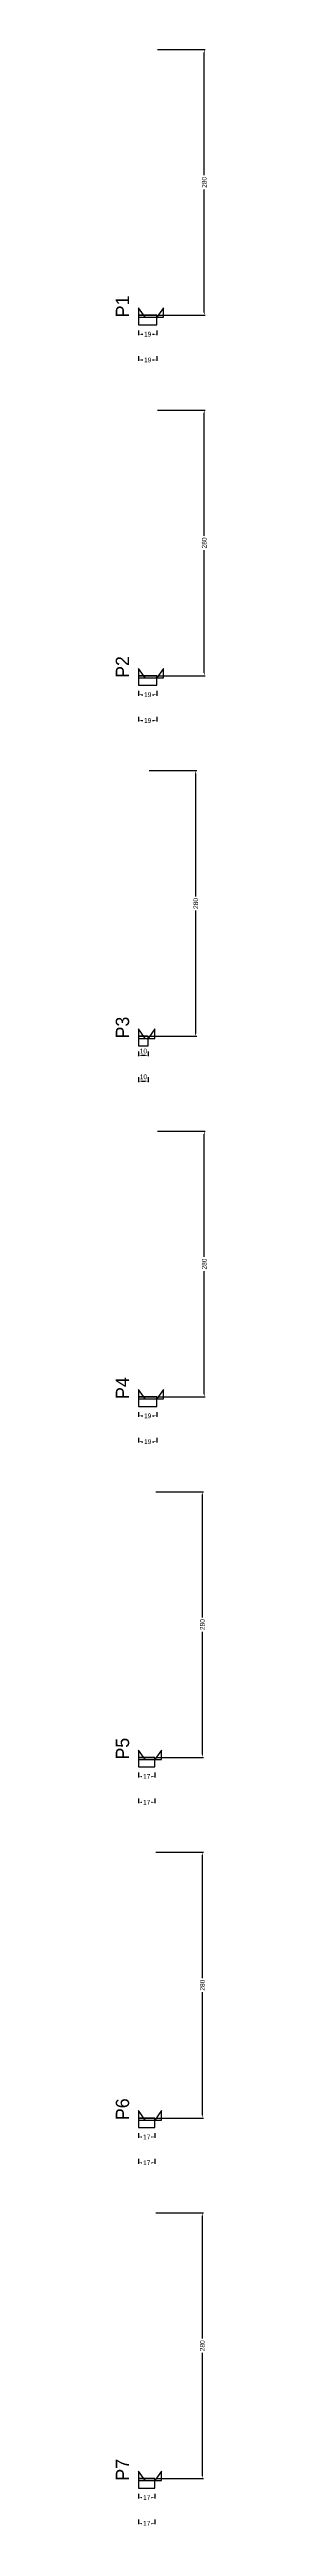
# Model space of a CAD drawing. Header units: centimetres. Extents: x -8500 to 4118, y -39526 to 295.
# Drawn here: x 3976 to 4072, y -2328 to 282 of the extents above; entities that cross this region are included whole.
import ezdxf

# ---------------------------------------------------------------- set-up
doc = ezdxf.new("R2010")
doc.units = ezdxf.units.CM
for name, color, linetype in [('NOMENCLATURA', 7, 'Continuous'), ('SARR_2.2x10', 60, 'Continuous'), ('SARR_2.2x7', 40, 'Continuous')]:
    doc.layers.add(name, color=color, linetype=linetype)
doc.dimstyles.new('PAINEL-NOVA', dxfattribs={"dimtxt": 5, "dimasz": 3, "dimexe": 1, "dimexo": 1, "dimgap": 1, "dimtad": 1, "dimcen": 2.5, "dimazin": 3, "dimtfac": 1, "dimtmove": 0, "dimatfit": 3})

# ---------------------------------------------------------------- blocks, each defined once
blk = doc.blocks.new('_CLOSEDFILLED')
at = {"color": 0, "linetype": 'BYBLOCK'}
blk.add_solid([(-1, 0.16), (0, 0), (-1, -0.16)], dxfattribs=at)
blk = doc.blocks.new('*D21')
for p, q in [((4000, -13.8), (4000, -18.8)), ((4003, -17.8), (4004.5, -17.8)), ((4014.5, -17.8), (4016, -17.8)), ((4019, -13.8), (4019, -18.8))]:
    blk.add_line(p, q)
at = {"layer": 'Defpoints'}
for p in [(4000, -12.8), (4000, -17.8), (4019, -12.8)]:
    blk.add_point(p, dxfattribs=at)
at = {"layer": 'SARR_2.2x10', "xscale": 3, "yscale": 3, "rotation": 180}
blk.add_blockref('_CLOSEDFILLED', (4000, -17.8), dxfattribs=at)
at = {"layer": 'SARR_2.2x10', "xscale": 3, "yscale": 3}
blk.add_blockref('_CLOSEDFILLED', (4019, -17.8), dxfattribs=at)
at = {"layer": 'SARR_2.2x10', "insert": (4009.5, -17.8), "char_height": 5, "attachment_point": 5}
blk.add_mtext('19', dxfattribs=at)
blk = doc.blocks.new('*D22')
for p, q in [((4020, 282.2), (4070, 282.2)), ((4069, 149.7), (4069, 279.2)), ((4069, 5.2), (4069, 134.7)), ((4020, 2.2), (4070, 2.2))]:
    blk.add_line(p, q)
at = {"layer": 'Defpoints'}
for p in [(4019, 282.2), (4019, 2.2), (4069, 2.2)]:
    blk.add_point(p, dxfattribs=at)
at = {"layer": 'SARR_2.2x10', "xscale": 3, "yscale": 3}
for p, rotation in [((4069, 282.2), 90), ((4069, 2.2), 270)]:
    blk.add_blockref('_CLOSEDFILLED', p, dxfattribs=dict(at, rotation=rotation))
at = {"layer": 'SARR_2.2x10', "insert": (4069, 142.2), "char_height": 5, "attachment_point": 5, "rotation": 90}
blk.add_mtext('280', dxfattribs=at)
blk = doc.blocks.new('*D23')
for p, q in [((4020, 282.2), (4070, 282.2)), ((4069, 149.7), (4069, 279.2)), ((4069, 5.2), (4069, 134.7)), ((4020, 2.2), (4070, 2.2))]:
    blk.add_line(p, q)
at = {"layer": 'Defpoints'}
for p in [(4019, 282.2), (4019, 2.2), (4069, 2.2)]:
    blk.add_point(p, dxfattribs=at)
at = {"layer": 'SARR_2.2x10', "xscale": 3, "yscale": 3}
for p, rotation in [((4069, 282.2), 90), ((4069, 2.2), 270)]:
    blk.add_blockref('_CLOSEDFILLED', p, dxfattribs=dict(at, rotation=rotation))
at = {"layer": 'SARR_2.2x10', "insert": (4069, 142.2), "char_height": 5, "attachment_point": 5, "rotation": 90}
blk.add_mtext('280', dxfattribs=at)
blk = doc.blocks.new('*D24')
for p, q in [((4020, 282.2), (4070, 282.2)), ((4069, 149.7), (4069, 279.2)), ((4069, 5.2), (4069, 134.7)), ((4020, 2.2), (4070, 2.2))]:
    blk.add_line(p, q)
at = {"layer": 'Defpoints'}
for p in [(4019, 282.2), (4019, 2.2), (4069, 2.2)]:
    blk.add_point(p, dxfattribs=at)
at = {"layer": 'SARR_2.2x10', "xscale": 3, "yscale": 3}
for p, rotation in [((4069, 282.2), 90), ((4069, 2.2), 270)]:
    blk.add_blockref('_CLOSEDFILLED', p, dxfattribs=dict(at, rotation=rotation))
at = {"layer": 'SARR_2.2x10', "insert": (4069, 142.2), "char_height": 5, "attachment_point": 5, "rotation": 90}
blk.add_mtext('280', dxfattribs=at)
blk = doc.blocks.new('*D25')
for p, q in [((4020, 282.2), (4070, 282.2)), ((4069, 149.7), (4069, 279.2)), ((4069, 5.2), (4069, 134.7)), ((4020, 2.2), (4070, 2.2))]:
    blk.add_line(p, q)
at = {"layer": 'Defpoints'}
for p in [(4019, 282.2), (4019, 2.2), (4069, 2.2)]:
    blk.add_point(p, dxfattribs=at)
at = {"layer": 'SARR_2.2x10', "xscale": 3, "yscale": 3}
for p, rotation in [((4069, 282.2), 90), ((4069, 2.2), 270)]:
    blk.add_blockref('_CLOSEDFILLED', p, dxfattribs=dict(at, rotation=rotation))
at = {"layer": 'SARR_2.2x10', "insert": (4069, 142.2), "char_height": 5, "attachment_point": 5, "rotation": 90}
blk.add_mtext('280', dxfattribs=at)
blk = doc.blocks.new('*D26')
for p, q in [((4000, -41), (4000, -46)), ((4003, -45), (4004.5, -45)), ((4014.5, -45), (4016, -45)), ((4019, -41), (4019, -46))]:
    blk.add_line(p, q)
at = {"layer": 'Defpoints'}
for p in [(4000, -40), (4000, -45), (4019, -40)]:
    blk.add_point(p, dxfattribs=at)
at = {"layer": 'SARR_2.2x10', "xscale": 3, "yscale": 3, "rotation": 180}
blk.add_blockref('_CLOSEDFILLED', (4000, -45), dxfattribs=at)
at = {"layer": 'SARR_2.2x10', "xscale": 3, "yscale": 3}
blk.add_blockref('_CLOSEDFILLED', (4019, -45), dxfattribs=at)
at = {"layer": 'SARR_2.2x10', "insert": (4009.5, -45), "char_height": 5, "attachment_point": 5}
blk.add_mtext('19', dxfattribs=at)
blk = doc.blocks.new('GRA-E')
at = {"layer": 'SARR_2.2x7'}
blk.add_lwpolyline([(0, 0), (7, 0), (0, 10)], close=True, dxfattribs=at)
blk = doc.blocks.new('GRA-D')
at = {"layer": 'SARR_2.2x7'}
blk.add_lwpolyline([(0, 0), (7, 0), (7, 10)], close=True, dxfattribs=at)
blk = doc.blocks.new('*D47')
for p, q in [((4000, -393.8), (4000, -398.8)), ((4003, -397.8), (4004.5, -397.8)), ((4014.5, -397.8), (4016, -397.8)), ((4019, -393.8), (4019, -398.8))]:
    blk.add_line(p, q)
at = {"layer": 'Defpoints'}
for p in [(4000, -392.8), (4000, -397.8), (4019, -392.8)]:
    blk.add_point(p, dxfattribs=at)
at = {"layer": 'SARR_2.2x10', "xscale": 3, "yscale": 3, "rotation": 180}
blk.add_blockref('_CLOSEDFILLED', (4000, -397.8), dxfattribs=at)
at = {"layer": 'SARR_2.2x10', "xscale": 3, "yscale": 3}
blk.add_blockref('_CLOSEDFILLED', (4019, -397.8), dxfattribs=at)
at = {"layer": 'SARR_2.2x10', "insert": (4009.5, -397.8), "char_height": 5, "attachment_point": 5}
blk.add_mtext('19', dxfattribs=at)
blk = doc.blocks.new('*D48')
for p, q in [((4020, -97.8), (4070, -97.8)), ((4069, -230.3), (4069, -100.8)), ((4069, -374.8), (4069, -245.3)), ((4020, -377.8), (4070, -377.8))]:
    blk.add_line(p, q)
at = {"layer": 'Defpoints'}
for p in [(4019, -97.8), (4019, -377.8), (4069, -377.8)]:
    blk.add_point(p, dxfattribs=at)
at = {"layer": 'SARR_2.2x10', "xscale": 3, "yscale": 3}
for p, rotation in [((4069, -97.8), 90), ((4069, -377.8), 270)]:
    blk.add_blockref('_CLOSEDFILLED', p, dxfattribs=dict(at, rotation=rotation))
at = {"layer": 'SARR_2.2x10', "insert": (4069, -237.8), "char_height": 5, "attachment_point": 5, "rotation": 90}
blk.add_mtext('280', dxfattribs=at)
blk = doc.blocks.new('*D49')
for p, q in [((4020, -97.8), (4070, -97.8)), ((4069, -230.3), (4069, -100.8)), ((4069, -374.8), (4069, -245.3)), ((4020, -377.8), (4070, -377.8))]:
    blk.add_line(p, q)
at = {"layer": 'Defpoints'}
for p in [(4019, -97.8), (4019, -377.8), (4069, -377.8)]:
    blk.add_point(p, dxfattribs=at)
at = {"layer": 'SARR_2.2x10', "xscale": 3, "yscale": 3}
for p, rotation in [((4069, -97.8), 90), ((4069, -377.8), 270)]:
    blk.add_blockref('_CLOSEDFILLED', p, dxfattribs=dict(at, rotation=rotation))
at = {"layer": 'SARR_2.2x10', "insert": (4069, -237.8), "char_height": 5, "attachment_point": 5, "rotation": 90}
blk.add_mtext('280', dxfattribs=at)
blk = doc.blocks.new('*D50')
for p, q in [((4020, -97.8), (4070, -97.8)), ((4069, -230.3), (4069, -100.8)), ((4069, -374.8), (4069, -245.3)), ((4020, -377.8), (4070, -377.8))]:
    blk.add_line(p, q)
at = {"layer": 'Defpoints'}
for p in [(4019, -97.8), (4019, -377.8), (4069, -377.8)]:
    blk.add_point(p, dxfattribs=at)
at = {"layer": 'SARR_2.2x10', "xscale": 3, "yscale": 3}
for p, rotation in [((4069, -97.8), 90), ((4069, -377.8), 270)]:
    blk.add_blockref('_CLOSEDFILLED', p, dxfattribs=dict(at, rotation=rotation))
at = {"layer": 'SARR_2.2x10', "insert": (4069, -237.8), "char_height": 5, "attachment_point": 5, "rotation": 90}
blk.add_mtext('280', dxfattribs=at)
blk = doc.blocks.new('*D51')
for p, q in [((4020, -97.8), (4070, -97.8)), ((4069, -230.3), (4069, -100.8)), ((4069, -374.8), (4069, -245.3)), ((4020, -377.8), (4070, -377.8))]:
    blk.add_line(p, q)
at = {"layer": 'Defpoints'}
for p in [(4019, -97.8), (4019, -377.8), (4069, -377.8)]:
    blk.add_point(p, dxfattribs=at)
at = {"layer": 'SARR_2.2x10', "xscale": 3, "yscale": 3}
for p, rotation in [((4069, -97.8), 90), ((4069, -377.8), 270)]:
    blk.add_blockref('_CLOSEDFILLED', p, dxfattribs=dict(at, rotation=rotation))
at = {"layer": 'SARR_2.2x10', "insert": (4069, -237.8), "char_height": 5, "attachment_point": 5, "rotation": 90}
blk.add_mtext('280', dxfattribs=at)
blk = doc.blocks.new('*D52')
for p, q in [((4000, -421), (4000, -426)), ((4003, -425), (4004.5, -425)), ((4014.5, -425), (4016, -425)), ((4019, -421), (4019, -426))]:
    blk.add_line(p, q)
at = {"layer": 'Defpoints'}
for p in [(4000, -420), (4000, -425), (4019, -420)]:
    blk.add_point(p, dxfattribs=at)
at = {"layer": 'SARR_2.2x10', "xscale": 3, "yscale": 3, "rotation": 180}
blk.add_blockref('_CLOSEDFILLED', (4000, -425), dxfattribs=at)
at = {"layer": 'SARR_2.2x10', "xscale": 3, "yscale": 3}
blk.add_blockref('_CLOSEDFILLED', (4019, -425), dxfattribs=at)
at = {"layer": 'SARR_2.2x10', "insert": (4009.5, -425), "char_height": 5, "attachment_point": 5}
blk.add_mtext('19', dxfattribs=at)
blk = doc.blocks.new('*D73')
for p, q in [((4000, -773.8), (4000, -778.8)), ((4003, -777.8), (4007, -777.8)), ((4010, -773.8), (4010, -778.8))]:
    blk.add_line(p, q)
at = {"layer": 'Defpoints'}
for p in [(4000, -772.8), (4000, -777.8), (4010, -772.8)]:
    blk.add_point(p, dxfattribs=at)
at = {"layer": 'SARR_2.2x10', "xscale": 3, "yscale": 3, "rotation": 180}
blk.add_blockref('_CLOSEDFILLED', (4000, -777.8), dxfattribs=at)
at = {"layer": 'SARR_2.2x10', "xscale": 3, "yscale": 3}
blk.add_blockref('_CLOSEDFILLED', (4010, -777.8), dxfattribs=at)
at = {"layer": 'SARR_2.2x10', "insert": (4005, -773.3), "char_height": 5, "attachment_point": 5}
blk.add_mtext('10', dxfattribs=at)
blk = doc.blocks.new('*D74')
for p, q in [((4011, -477.8), (4061, -477.8)), ((4060, -610.3), (4060, -480.8)), ((4060, -754.8), (4060, -625.3)), ((4011, -757.8), (4061, -757.8))]:
    blk.add_line(p, q)
at = {"layer": 'Defpoints'}
for p in [(4010, -477.8), (4010, -757.8), (4060, -757.8)]:
    blk.add_point(p, dxfattribs=at)
at = {"layer": 'SARR_2.2x10', "xscale": 3, "yscale": 3}
for p, rotation in [((4060, -477.8), 90), ((4060, -757.8), 270)]:
    blk.add_blockref('_CLOSEDFILLED', p, dxfattribs=dict(at, rotation=rotation))
at = {"layer": 'SARR_2.2x10', "insert": (4060, -617.8), "char_height": 5, "attachment_point": 5, "rotation": 90}
blk.add_mtext('280', dxfattribs=at)
blk = doc.blocks.new('*D75')
for p, q in [((4011, -477.8), (4061, -477.8)), ((4060, -610.3), (4060, -480.8)), ((4060, -754.8), (4060, -625.3)), ((4011, -757.8), (4061, -757.8))]:
    blk.add_line(p, q)
at = {"layer": 'Defpoints'}
for p in [(4010, -477.8), (4010, -757.8), (4060, -757.8)]:
    blk.add_point(p, dxfattribs=at)
at = {"layer": 'SARR_2.2x10', "xscale": 3, "yscale": 3}
for p, rotation in [((4060, -477.8), 90), ((4060, -757.8), 270)]:
    blk.add_blockref('_CLOSEDFILLED', p, dxfattribs=dict(at, rotation=rotation))
at = {"layer": 'SARR_2.2x10', "insert": (4060, -617.8), "char_height": 5, "attachment_point": 5, "rotation": 90}
blk.add_mtext('280', dxfattribs=at)
blk = doc.blocks.new('*D76')
for p, q in [((4011, -477.8), (4061, -477.8)), ((4060, -610.3), (4060, -480.8)), ((4060, -754.8), (4060, -625.3)), ((4011, -757.8), (4061, -757.8))]:
    blk.add_line(p, q)
at = {"layer": 'Defpoints'}
for p in [(4010, -477.8), (4010, -757.8), (4060, -757.8)]:
    blk.add_point(p, dxfattribs=at)
at = {"layer": 'SARR_2.2x10', "xscale": 3, "yscale": 3}
for p, rotation in [((4060, -477.8), 90), ((4060, -757.8), 270)]:
    blk.add_blockref('_CLOSEDFILLED', p, dxfattribs=dict(at, rotation=rotation))
at = {"layer": 'SARR_2.2x10', "insert": (4060, -617.8), "char_height": 5, "attachment_point": 5, "rotation": 90}
blk.add_mtext('280', dxfattribs=at)
blk = doc.blocks.new('*D77')
for p, q in [((4011, -477.8), (4061, -477.8)), ((4060, -610.3), (4060, -480.8)), ((4060, -754.8), (4060, -625.3)), ((4011, -757.8), (4061, -757.8))]:
    blk.add_line(p, q)
at = {"layer": 'Defpoints'}
for p in [(4010, -477.8), (4010, -757.8), (4060, -757.8)]:
    blk.add_point(p, dxfattribs=at)
at = {"layer": 'SARR_2.2x10', "xscale": 3, "yscale": 3}
for p, rotation in [((4060, -477.8), 90), ((4060, -757.8), 270)]:
    blk.add_blockref('_CLOSEDFILLED', p, dxfattribs=dict(at, rotation=rotation))
at = {"layer": 'SARR_2.2x10', "insert": (4060, -617.8), "char_height": 5, "attachment_point": 5, "rotation": 90}
blk.add_mtext('280', dxfattribs=at)
blk = doc.blocks.new('*D78')
for p, q in [((4000, -801), (4000, -806)), ((4003, -805), (4007, -805)), ((4010, -801), (4010, -806))]:
    blk.add_line(p, q)
at = {"layer": 'Defpoints'}
for p in [(4000, -800), (4000, -805), (4010, -800)]:
    blk.add_point(p, dxfattribs=at)
at = {"layer": 'SARR_2.2x10', "xscale": 3, "yscale": 3, "rotation": 180}
blk.add_blockref('_CLOSEDFILLED', (4000, -805), dxfattribs=at)
at = {"layer": 'SARR_2.2x10', "xscale": 3, "yscale": 3}
blk.add_blockref('_CLOSEDFILLED', (4010, -805), dxfattribs=at)
at = {"layer": 'SARR_2.2x10', "insert": (4005, -800.5), "char_height": 5, "attachment_point": 5}
blk.add_mtext('10', dxfattribs=at)
blk = doc.blocks.new('*D99')
for p, q in [((4000, -1153.8), (4000, -1158.8)), ((4003, -1157.8), (4004.5, -1157.8)), ((4014.5, -1157.8), (4016, -1157.8)), ((4019, -1153.8), (4019, -1158.8))]:
    blk.add_line(p, q)
at = {"layer": 'Defpoints'}
for p in [(4000, -1152.8), (4000, -1157.8), (4019, -1152.8)]:
    blk.add_point(p, dxfattribs=at)
at = {"layer": 'SARR_2.2x10', "xscale": 3, "yscale": 3, "rotation": 180}
blk.add_blockref('_CLOSEDFILLED', (4000, -1157.8), dxfattribs=at)
at = {"layer": 'SARR_2.2x10', "xscale": 3, "yscale": 3}
blk.add_blockref('_CLOSEDFILLED', (4019, -1157.8), dxfattribs=at)
at = {"layer": 'SARR_2.2x10', "insert": (4009.5, -1157.8), "char_height": 5, "attachment_point": 5}
blk.add_mtext('19', dxfattribs=at)
blk = doc.blocks.new('*D100')
for p, q in [((4020, -857.8), (4070, -857.8)), ((4069, -990.3), (4069, -860.8)), ((4069, -1134.8), (4069, -1005.3)), ((4020, -1137.8), (4070, -1137.8))]:
    blk.add_line(p, q)
at = {"layer": 'Defpoints'}
for p in [(4019, -857.8), (4019, -1137.8), (4069, -1137.8)]:
    blk.add_point(p, dxfattribs=at)
at = {"layer": 'SARR_2.2x10', "xscale": 3, "yscale": 3}
for p, rotation in [((4069, -857.8), 90), ((4069, -1137.8), 270)]:
    blk.add_blockref('_CLOSEDFILLED', p, dxfattribs=dict(at, rotation=rotation))
at = {"layer": 'SARR_2.2x10', "insert": (4069, -997.8), "char_height": 5, "attachment_point": 5, "rotation": 90}
blk.add_mtext('280', dxfattribs=at)
blk = doc.blocks.new('*D101')
for p, q in [((4020, -857.8), (4070, -857.8)), ((4069, -990.3), (4069, -860.8)), ((4069, -1134.8), (4069, -1005.3)), ((4020, -1137.8), (4070, -1137.8))]:
    blk.add_line(p, q)
at = {"layer": 'Defpoints'}
for p in [(4019, -857.8), (4019, -1137.8), (4069, -1137.8)]:
    blk.add_point(p, dxfattribs=at)
at = {"layer": 'SARR_2.2x10', "xscale": 3, "yscale": 3}
for p, rotation in [((4069, -857.8), 90), ((4069, -1137.8), 270)]:
    blk.add_blockref('_CLOSEDFILLED', p, dxfattribs=dict(at, rotation=rotation))
at = {"layer": 'SARR_2.2x10', "insert": (4069, -997.8), "char_height": 5, "attachment_point": 5, "rotation": 90}
blk.add_mtext('280', dxfattribs=at)
blk = doc.blocks.new('*D102')
for p, q in [((4020, -857.8), (4070, -857.8)), ((4069, -990.3), (4069, -860.8)), ((4069, -1134.8), (4069, -1005.3)), ((4020, -1137.8), (4070, -1137.8))]:
    blk.add_line(p, q)
at = {"layer": 'Defpoints'}
for p in [(4019, -857.8), (4019, -1137.8), (4069, -1137.8)]:
    blk.add_point(p, dxfattribs=at)
at = {"layer": 'SARR_2.2x10', "xscale": 3, "yscale": 3}
for p, rotation in [((4069, -857.8), 90), ((4069, -1137.8), 270)]:
    blk.add_blockref('_CLOSEDFILLED', p, dxfattribs=dict(at, rotation=rotation))
at = {"layer": 'SARR_2.2x10', "insert": (4069, -997.8), "char_height": 5, "attachment_point": 5, "rotation": 90}
blk.add_mtext('280', dxfattribs=at)
blk = doc.blocks.new('*D103')
for p, q in [((4020, -857.8), (4070, -857.8)), ((4069, -990.3), (4069, -860.8)), ((4069, -1134.8), (4069, -1005.3)), ((4020, -1137.8), (4070, -1137.8))]:
    blk.add_line(p, q)
at = {"layer": 'Defpoints'}
for p in [(4019, -857.8), (4019, -1137.8), (4069, -1137.8)]:
    blk.add_point(p, dxfattribs=at)
at = {"layer": 'SARR_2.2x10', "xscale": 3, "yscale": 3}
for p, rotation in [((4069, -857.8), 90), ((4069, -1137.8), 270)]:
    blk.add_blockref('_CLOSEDFILLED', p, dxfattribs=dict(at, rotation=rotation))
at = {"layer": 'SARR_2.2x10', "insert": (4069, -997.8), "char_height": 5, "attachment_point": 5, "rotation": 90}
blk.add_mtext('280', dxfattribs=at)
blk = doc.blocks.new('*D104')
for p, q in [((4000, -1181), (4000, -1186)), ((4003, -1185), (4004.5, -1185)), ((4014.5, -1185), (4016, -1185)), ((4019, -1181), (4019, -1186))]:
    blk.add_line(p, q)
at = {"layer": 'Defpoints'}
for p in [(4000, -1180), (4000, -1185), (4019, -1180)]:
    blk.add_point(p, dxfattribs=at)
at = {"layer": 'SARR_2.2x10', "xscale": 3, "yscale": 3, "rotation": 180}
blk.add_blockref('_CLOSEDFILLED', (4000, -1185), dxfattribs=at)
at = {"layer": 'SARR_2.2x10', "xscale": 3, "yscale": 3}
blk.add_blockref('_CLOSEDFILLED', (4019, -1185), dxfattribs=at)
at = {"layer": 'SARR_2.2x10', "insert": (4009.5, -1185), "char_height": 5, "attachment_point": 5}
blk.add_mtext('19', dxfattribs=at)
blk = doc.blocks.new('*D125')
for p, q in [((4000, -1533.8), (4000, -1538.8)), ((4003, -1537.8), (4003.5, -1537.8)), ((4013.5, -1537.8), (4014, -1537.8)), ((4017, -1533.8), (4017, -1538.8))]:
    blk.add_line(p, q)
at = {"layer": 'Defpoints'}
for p in [(4000, -1532.8), (4000, -1537.8), (4017, -1532.8)]:
    blk.add_point(p, dxfattribs=at)
at = {"layer": 'SARR_2.2x10', "xscale": 3, "yscale": 3, "rotation": 180}
blk.add_blockref('_CLOSEDFILLED', (4000, -1537.8), dxfattribs=at)
at = {"layer": 'SARR_2.2x10', "xscale": 3, "yscale": 3}
blk.add_blockref('_CLOSEDFILLED', (4017, -1537.8), dxfattribs=at)
at = {"layer": 'SARR_2.2x10', "insert": (4008.5, -1537.8), "char_height": 5, "attachment_point": 5}
blk.add_mtext('17', dxfattribs=at)
blk = doc.blocks.new('*D126')
for p, q in [((4018, -1237.8), (4068, -1237.8)), ((4067, -1370.3), (4067, -1240.8)), ((4067, -1514.8), (4067, -1385.3)), ((4018, -1517.8), (4068, -1517.8))]:
    blk.add_line(p, q)
at = {"layer": 'Defpoints'}
for p in [(4017, -1237.8), (4017, -1517.8), (4067, -1517.8)]:
    blk.add_point(p, dxfattribs=at)
at = {"layer": 'SARR_2.2x10', "xscale": 3, "yscale": 3}
for p, rotation in [((4067, -1237.8), 90), ((4067, -1517.8), 270)]:
    blk.add_blockref('_CLOSEDFILLED', p, dxfattribs=dict(at, rotation=rotation))
at = {"layer": 'SARR_2.2x10', "insert": (4067, -1377.8), "char_height": 5, "attachment_point": 5, "rotation": 90}
blk.add_mtext('280', dxfattribs=at)
blk = doc.blocks.new('*D127')
for p, q in [((4018, -1237.8), (4068, -1237.8)), ((4067, -1370.3), (4067, -1240.8)), ((4067, -1514.8), (4067, -1385.3)), ((4018, -1517.8), (4068, -1517.8))]:
    blk.add_line(p, q)
at = {"layer": 'Defpoints'}
for p in [(4017, -1237.8), (4017, -1517.8), (4067, -1517.8)]:
    blk.add_point(p, dxfattribs=at)
at = {"layer": 'SARR_2.2x10', "xscale": 3, "yscale": 3}
for p, rotation in [((4067, -1237.8), 90), ((4067, -1517.8), 270)]:
    blk.add_blockref('_CLOSEDFILLED', p, dxfattribs=dict(at, rotation=rotation))
at = {"layer": 'SARR_2.2x10', "insert": (4067, -1377.8), "char_height": 5, "attachment_point": 5, "rotation": 90}
blk.add_mtext('280', dxfattribs=at)
blk = doc.blocks.new('*D128')
for p, q in [((4018, -1237.8), (4068, -1237.8)), ((4067, -1370.3), (4067, -1240.8)), ((4067, -1514.8), (4067, -1385.3)), ((4018, -1517.8), (4068, -1517.8))]:
    blk.add_line(p, q)
at = {"layer": 'Defpoints'}
for p in [(4017, -1237.8), (4017, -1517.8), (4067, -1517.8)]:
    blk.add_point(p, dxfattribs=at)
at = {"layer": 'SARR_2.2x10', "xscale": 3, "yscale": 3}
for p, rotation in [((4067, -1237.8), 90), ((4067, -1517.8), 270)]:
    blk.add_blockref('_CLOSEDFILLED', p, dxfattribs=dict(at, rotation=rotation))
at = {"layer": 'SARR_2.2x10', "insert": (4067, -1377.8), "char_height": 5, "attachment_point": 5, "rotation": 90}
blk.add_mtext('280', dxfattribs=at)
blk = doc.blocks.new('*D129')
for p, q in [((4018, -1237.8), (4068, -1237.8)), ((4067, -1370.3), (4067, -1240.8)), ((4067, -1514.8), (4067, -1385.3)), ((4018, -1517.8), (4068, -1517.8))]:
    blk.add_line(p, q)
at = {"layer": 'Defpoints'}
for p in [(4017, -1237.8), (4017, -1517.8), (4067, -1517.8)]:
    blk.add_point(p, dxfattribs=at)
at = {"layer": 'SARR_2.2x10', "xscale": 3, "yscale": 3}
for p, rotation in [((4067, -1237.8), 90), ((4067, -1517.8), 270)]:
    blk.add_blockref('_CLOSEDFILLED', p, dxfattribs=dict(at, rotation=rotation))
at = {"layer": 'SARR_2.2x10', "insert": (4067, -1377.8), "char_height": 5, "attachment_point": 5, "rotation": 90}
blk.add_mtext('280', dxfattribs=at)
blk = doc.blocks.new('*D130')
for p, q in [((4000, -1561), (4000, -1566)), ((4003, -1565), (4003.5, -1565)), ((4013.5, -1565), (4014, -1565)), ((4017, -1561), (4017, -1566))]:
    blk.add_line(p, q)
at = {"layer": 'Defpoints'}
for p in [(4000, -1560), (4000, -1565), (4017, -1560)]:
    blk.add_point(p, dxfattribs=at)
at = {"layer": 'SARR_2.2x10', "xscale": 3, "yscale": 3, "rotation": 180}
blk.add_blockref('_CLOSEDFILLED', (4000, -1565), dxfattribs=at)
at = {"layer": 'SARR_2.2x10', "xscale": 3, "yscale": 3}
blk.add_blockref('_CLOSEDFILLED', (4017, -1565), dxfattribs=at)
at = {"layer": 'SARR_2.2x10', "insert": (4008.5, -1565), "char_height": 5, "attachment_point": 5}
blk.add_mtext('17', dxfattribs=at)
blk = doc.blocks.new('*D151')
for p, q in [((4000, -1913.8), (4000, -1918.8)), ((4003, -1917.8), (4003.5, -1917.8)), ((4013.5, -1917.8), (4014, -1917.8)), ((4017, -1913.8), (4017, -1918.8))]:
    blk.add_line(p, q)
at = {"layer": 'Defpoints'}
for p in [(4000, -1912.8), (4000, -1917.8), (4017, -1912.8)]:
    blk.add_point(p, dxfattribs=at)
at = {"layer": 'SARR_2.2x10', "xscale": 3, "yscale": 3, "rotation": 180}
blk.add_blockref('_CLOSEDFILLED', (4000, -1917.8), dxfattribs=at)
at = {"layer": 'SARR_2.2x10', "xscale": 3, "yscale": 3}
blk.add_blockref('_CLOSEDFILLED', (4017, -1917.8), dxfattribs=at)
at = {"layer": 'SARR_2.2x10', "insert": (4008.5, -1917.8), "char_height": 5, "attachment_point": 5}
blk.add_mtext('17', dxfattribs=at)
blk = doc.blocks.new('*D152')
for p, q in [((4018, -1617.8), (4068, -1617.8)), ((4067, -1750.3), (4067, -1620.8)), ((4067, -1894.8), (4067, -1765.3)), ((4018, -1897.8), (4068, -1897.8))]:
    blk.add_line(p, q)
at = {"layer": 'Defpoints'}
for p in [(4017, -1617.8), (4017, -1897.8), (4067, -1897.8)]:
    blk.add_point(p, dxfattribs=at)
at = {"layer": 'SARR_2.2x10', "xscale": 3, "yscale": 3}
for p, rotation in [((4067, -1617.8), 90), ((4067, -1897.8), 270)]:
    blk.add_blockref('_CLOSEDFILLED', p, dxfattribs=dict(at, rotation=rotation))
at = {"layer": 'SARR_2.2x10', "insert": (4067, -1757.8), "char_height": 5, "attachment_point": 5, "rotation": 90}
blk.add_mtext('280', dxfattribs=at)
blk = doc.blocks.new('*D153')
for p, q in [((4018, -1617.8), (4068, -1617.8)), ((4067, -1750.3), (4067, -1620.8)), ((4067, -1894.8), (4067, -1765.3)), ((4018, -1897.8), (4068, -1897.8))]:
    blk.add_line(p, q)
at = {"layer": 'Defpoints'}
for p in [(4017, -1617.8), (4017, -1897.8), (4067, -1897.8)]:
    blk.add_point(p, dxfattribs=at)
at = {"layer": 'SARR_2.2x10', "xscale": 3, "yscale": 3}
for p, rotation in [((4067, -1617.8), 90), ((4067, -1897.8), 270)]:
    blk.add_blockref('_CLOSEDFILLED', p, dxfattribs=dict(at, rotation=rotation))
at = {"layer": 'SARR_2.2x10', "insert": (4067, -1757.8), "char_height": 5, "attachment_point": 5, "rotation": 90}
blk.add_mtext('280', dxfattribs=at)
blk = doc.blocks.new('*D154')
for p, q in [((4018, -1617.8), (4068, -1617.8)), ((4067, -1750.3), (4067, -1620.8)), ((4067, -1894.8), (4067, -1765.3)), ((4018, -1897.8), (4068, -1897.8))]:
    blk.add_line(p, q)
at = {"layer": 'Defpoints'}
for p in [(4017, -1617.8), (4017, -1897.8), (4067, -1897.8)]:
    blk.add_point(p, dxfattribs=at)
at = {"layer": 'SARR_2.2x10', "xscale": 3, "yscale": 3}
for p, rotation in [((4067, -1617.8), 90), ((4067, -1897.8), 270)]:
    blk.add_blockref('_CLOSEDFILLED', p, dxfattribs=dict(at, rotation=rotation))
at = {"layer": 'SARR_2.2x10', "insert": (4067, -1757.8), "char_height": 5, "attachment_point": 5, "rotation": 90}
blk.add_mtext('280', dxfattribs=at)
blk = doc.blocks.new('*D155')
for p, q in [((4018, -1617.8), (4068, -1617.8)), ((4067, -1750.3), (4067, -1620.8)), ((4067, -1894.8), (4067, -1765.3)), ((4018, -1897.8), (4068, -1897.8))]:
    blk.add_line(p, q)
at = {"layer": 'Defpoints'}
for p in [(4017, -1617.8), (4017, -1897.8), (4067, -1897.8)]:
    blk.add_point(p, dxfattribs=at)
at = {"layer": 'SARR_2.2x10', "xscale": 3, "yscale": 3}
for p, rotation in [((4067, -1617.8), 90), ((4067, -1897.8), 270)]:
    blk.add_blockref('_CLOSEDFILLED', p, dxfattribs=dict(at, rotation=rotation))
at = {"layer": 'SARR_2.2x10', "insert": (4067, -1757.8), "char_height": 5, "attachment_point": 5, "rotation": 90}
blk.add_mtext('280', dxfattribs=at)
blk = doc.blocks.new('*D156')
for p, q in [((4000, -1941), (4000, -1946)), ((4003, -1945), (4003.5, -1945)), ((4013.5, -1945), (4014, -1945)), ((4017, -1941), (4017, -1946))]:
    blk.add_line(p, q)
at = {"layer": 'Defpoints'}
for p in [(4000, -1940), (4000, -1945), (4017, -1940)]:
    blk.add_point(p, dxfattribs=at)
at = {"layer": 'SARR_2.2x10', "xscale": 3, "yscale": 3, "rotation": 180}
blk.add_blockref('_CLOSEDFILLED', (4000, -1945), dxfattribs=at)
at = {"layer": 'SARR_2.2x10', "xscale": 3, "yscale": 3}
blk.add_blockref('_CLOSEDFILLED', (4017, -1945), dxfattribs=at)
at = {"layer": 'SARR_2.2x10', "insert": (4008.5, -1945), "char_height": 5, "attachment_point": 5}
blk.add_mtext('17', dxfattribs=at)
blk = doc.blocks.new('*D177')
for p, q in [((4000, -2293.8), (4000, -2298.8)), ((4017, -2293.8), (4017, -2298.8)), ((4003, -2297.8), (4003.5, -2297.8)), ((4013.5, -2297.8), (4014, -2297.8))]:
    blk.add_line(p, q)
at = {"layer": 'Defpoints'}
for p in [(4000, -2292.8), (4017, -2292.8), (4000, -2297.8)]:
    blk.add_point(p, dxfattribs=at)
at = {"layer": 'SARR_2.2x10', "xscale": 3, "yscale": 3, "rotation": 180}
blk.add_blockref('_CLOSEDFILLED', (4000, -2297.8), dxfattribs=at)
at = {"layer": 'SARR_2.2x10', "xscale": 3, "yscale": 3}
blk.add_blockref('_CLOSEDFILLED', (4017, -2297.8), dxfattribs=at)
at = {"layer": 'SARR_2.2x10', "insert": (4008.5, -2297.8), "char_height": 5, "attachment_point": 5}
blk.add_mtext('17', dxfattribs=at)
blk = doc.blocks.new('*D178')
for p, q in [((4018, -1997.8), (4068, -1997.8)), ((4067, -2130.3), (4067, -2000.8)), ((4067, -2274.8), (4067, -2145.3)), ((4018, -2277.8), (4068, -2277.8))]:
    blk.add_line(p, q)
at = {"layer": 'Defpoints'}
for p in [(4017, -1997.8), (4017, -2277.8), (4067, -2277.8)]:
    blk.add_point(p, dxfattribs=at)
at = {"layer": 'SARR_2.2x10', "xscale": 3, "yscale": 3}
for p, rotation in [((4067, -1997.8), 90), ((4067, -2277.8), 270)]:
    blk.add_blockref('_CLOSEDFILLED', p, dxfattribs=dict(at, rotation=rotation))
at = {"layer": 'SARR_2.2x10', "insert": (4067, -2137.8), "char_height": 5, "attachment_point": 5, "rotation": 90}
blk.add_mtext('280', dxfattribs=at)
blk = doc.blocks.new('*D179')
for p, q in [((4018, -1997.8), (4068, -1997.8)), ((4067, -2130.3), (4067, -2000.8)), ((4067, -2274.8), (4067, -2145.3)), ((4018, -2277.8), (4068, -2277.8))]:
    blk.add_line(p, q)
at = {"layer": 'Defpoints'}
for p in [(4017, -1997.8), (4017, -2277.8), (4067, -2277.8)]:
    blk.add_point(p, dxfattribs=at)
at = {"layer": 'SARR_2.2x10', "xscale": 3, "yscale": 3}
for p, rotation in [((4067, -1997.8), 90), ((4067, -2277.8), 270)]:
    blk.add_blockref('_CLOSEDFILLED', p, dxfattribs=dict(at, rotation=rotation))
at = {"layer": 'SARR_2.2x10', "insert": (4067, -2137.8), "char_height": 5, "attachment_point": 5, "rotation": 90}
blk.add_mtext('280', dxfattribs=at)
blk = doc.blocks.new('*D180')
for p, q in [((4018, -1997.8), (4068, -1997.8)), ((4067, -2130.3), (4067, -2000.8)), ((4067, -2274.8), (4067, -2145.3)), ((4018, -2277.8), (4068, -2277.8))]:
    blk.add_line(p, q)
at = {"layer": 'Defpoints'}
for p in [(4017, -1997.8), (4017, -2277.8), (4067, -2277.8)]:
    blk.add_point(p, dxfattribs=at)
at = {"layer": 'SARR_2.2x10', "xscale": 3, "yscale": 3}
for p, rotation in [((4067, -1997.8), 90), ((4067, -2277.8), 270)]:
    blk.add_blockref('_CLOSEDFILLED', p, dxfattribs=dict(at, rotation=rotation))
at = {"layer": 'SARR_2.2x10', "insert": (4067, -2137.8), "char_height": 5, "attachment_point": 5, "rotation": 90}
blk.add_mtext('280', dxfattribs=at)
blk = doc.blocks.new('*D181')
for p, q in [((4018, -1997.8), (4068, -1997.8)), ((4067, -2130.3), (4067, -2000.8)), ((4067, -2274.8), (4067, -2145.3)), ((4018, -2277.8), (4068, -2277.8))]:
    blk.add_line(p, q)
at = {"layer": 'Defpoints'}
for p in [(4017, -1997.8), (4017, -2277.8), (4067, -2277.8)]:
    blk.add_point(p, dxfattribs=at)
at = {"layer": 'SARR_2.2x10', "xscale": 3, "yscale": 3}
for p, rotation in [((4067, -1997.8), 90), ((4067, -2277.8), 270)]:
    blk.add_blockref('_CLOSEDFILLED', p, dxfattribs=dict(at, rotation=rotation))
at = {"layer": 'SARR_2.2x10', "insert": (4067, -2137.8), "char_height": 5, "attachment_point": 5, "rotation": 90}
blk.add_mtext('280', dxfattribs=at)
blk = doc.blocks.new('*D182')
for p, q in [((4000, -2321), (4000, -2326)), ((4017, -2321), (4017, -2326)), ((4003, -2325), (4003.5, -2325)), ((4013.5, -2325), (4014, -2325))]:
    blk.add_line(p, q)
at = {"layer": 'Defpoints'}
for p in [(4000, -2320), (4017, -2320), (4000, -2325)]:
    blk.add_point(p, dxfattribs=at)
at = {"layer": 'SARR_2.2x10', "xscale": 3, "yscale": 3, "rotation": 180}
blk.add_blockref('_CLOSEDFILLED', (4000, -2325), dxfattribs=at)
at = {"layer": 'SARR_2.2x10', "xscale": 3, "yscale": 3}
blk.add_blockref('_CLOSEDFILLED', (4017, -2325), dxfattribs=at)
at = {"layer": 'SARR_2.2x10', "insert": (4008.5, -2325), "char_height": 5, "attachment_point": 5}
blk.add_mtext('17', dxfattribs=at)

msp = doc.modelspace()

# ---------------------------------------------------------------- linework, layer by layer
at = {"layer": 'SARR_2.2x10'}
for p, q in [((4019, 2.2), (4000, 2.2)), ((4000, 2.2), (4000, -7.8)), ((4019, -7.8), (4019, 2.2)), ((4000, -7.8), (4019, -7.8)), ((4019, -377.8), (4000, -377.8)), ((4000, -377.8), (4000, -387.8)), ((4000, -387.8), (4019, -387.8)), ((4019, -387.8), (4019, -377.8)), ((4010, -757.8), (4000, -757.8)), ((4000, -757.8), (4000, -767.8)), ((4000, -767.8), (4010, -767.8)), ((4010, -767.8), (4010, -757.8)), ((4019, -1137.8), (4000, -1137.8)), ((4000, -1137.8), (4000, -1147.8)), ((4000, -1147.8), (4019, -1147.8)), ((4019, -1147.8), (4019, -1137.8)), ((4017, -1517.8), (4000, -1517.8)), ((4000, -1517.8), (4000, -1527.8)), ((4000, -1527.8), (4017, -1527.8)), ((4017, -1527.8), (4017, -1517.8)), ((4017, -1897.8), (4000, -1897.8)), ((4000, -1897.8), (4000, -1907.8)), ((4017, -1907.8), (4017, -1897.8)), ((4000, -1907.8), (4017, -1907.8)), ((4017, -2277.8), (4000, -2277.8)), ((4000, -2277.8), (4000, -2287.8)), ((4000, -2287.8), (4017, -2287.8)), ((4017, -2287.8), (4017, -2277.8))]:
    msp.add_line(p, q, dxfattribs=at)
at = {"layer": 'SARR_2.2x7'}
for p, q in [((4019, 2.2), (4000, 2.2)), ((4000, 2.2), (4000, 0)), ((4000, 2.2), (4007, 2.2)), ((4000, 2.2), (4007, 2.2)), ((4000, 2.2), (4007, 2.2)), ((4000, 2.2), (4007, 2.2)), ((4000, 0), (4019, 0)), ((4007, 2.2), (4019, 2.2)), ((4007, 2.2), (4019, 2.2)), ((4007, 2.2), (4019, 2.2)), ((4007, 2.2), (4019, 2.2)), ((4019, 0), (4019, 2.2)), ((4019, -377.8), (4000, -377.8)), ((4000, -377.8), (4000, -380)), ((4000, -377.8), (4007, -377.8)), ((4000, -377.8), (4007, -377.8)), ((4000, -377.8), (4007, -377.8)), ((4000, -377.8), (4007, -377.8)), ((4000, -380), (4019, -380)), ((4007, -377.8), (4019, -377.8)), ((4007, -377.8), (4019, -377.8)), ((4007, -377.8), (4019, -377.8)), ((4007, -377.8), (4019, -377.8)), ((4019, -380), (4019, -377.8)), ((4010, -757.8), (4000, -757.8)), ((4000, -757.8), (4000, -760)), ((4000, -757.8), (4007, -757.8)), ((4000, -757.8), (4007, -757.8)), ((4000, -757.8), (4007, -757.8)), ((4000, -757.8), (4007, -757.8)), ((4000, -760), (4010, -760)), ((4007, -757.8), (4010, -757.8)), ((4007, -757.8), (4010, -757.8)), ((4007, -757.8), (4010, -757.8)), ((4007, -757.8), (4010, -757.8)), ((4010, -760), (4010, -757.8)), ((4019, -1137.8), (4000, -1137.8)), ((4000, -1137.8), (4000, -1140)), ((4000, -1137.8), (4007, -1137.8)), ((4000, -1137.8), (4007, -1137.8)), ((4000, -1137.8), (4007, -1137.8)), ((4000, -1137.8), (4007, -1137.8)), ((4000, -1140), (4019, -1140)), ((4007, -1137.8), (4019, -1137.8)), ((4007, -1137.8), (4019, -1137.8)), ((4007, -1137.8), (4019, -1137.8)), ((4007, -1137.8), (4019, -1137.8)), ((4019, -1140), (4019, -1137.8)), ((4017, -1517.8), (4000, -1517.8)), ((4000, -1517.8), (4000, -1520)), ((4000, -1517.8), (4007, -1517.8)), ((4000, -1517.8), (4007, -1517.8)), ((4000, -1517.8), (4007, -1517.8)), ((4000, -1517.8), (4007, -1517.8)), ((4000, -1520), (4017, -1520)), ((4007, -1517.8), (4017, -1517.8)), ((4007, -1517.8), (4017, -1517.8)), ((4007, -1517.8), (4017, -1517.8)), ((4007, -1517.8), (4017, -1517.8)), ((4017, -1520), (4017, -1517.8)), ((4017, -1897.8), (4000, -1897.8)), ((4000, -1897.8), (4000, -1900)), ((4000, -1897.8), (4007, -1897.8)), ((4000, -1897.8), (4007, -1897.8)), ((4000, -1897.8), (4007, -1897.8)), ((4000, -1897.8), (4007, -1897.8)), ((4000, -1900), (4017, -1900)), ((4007, -1897.8), (4017, -1897.8)), ((4007, -1897.8), (4017, -1897.8)), ((4007, -1897.8), (4017, -1897.8)), ((4007, -1897.8), (4017, -1897.8)), ((4017, -1900), (4017, -1897.8)), ((4017, -2277.8), (4000, -2277.8)), ((4000, -2277.8), (4000, -2280)), ((4000, -2277.8), (4007, -2277.8)), ((4000, -2277.8), (4007, -2277.8)), ((4000, -2277.8), (4007, -2277.8)), ((4000, -2277.8), (4007, -2277.8)), ((4000, -2280), (4017, -2280)), ((4007, -2277.8), (4017, -2277.8)), ((4007, -2277.8), (4017, -2277.8)), ((4007, -2277.8), (4017, -2277.8)), ((4007, -2277.8), (4017, -2277.8)), ((4017, -2280), (4017, -2277.8))]:
    msp.add_line(p, q, dxfattribs=at)

# ---------------------------------------------------------------- block references
for name, p in [('GRA-E', (4000, 0)), ('GRA-D', (4019, 0)), ('GRA-E', (4000, -380)), ('GRA-D', (4019, -380)), ('GRA-E', (4000, -760)), ('GRA-D', (4010, -760)), ('GRA-E', (4000, -1140)), ('GRA-D', (4019, -1140)), ('GRA-E', (4000, -1520)), ('GRA-D', (4017, -1520)), ('GRA-E', (4000, -1900)), ('GRA-D', (4017, -1900)), ('GRA-E', (4000, -2280)), ('GRA-D', (4017, -2280))]:
    msp.add_blockref(name, p, dxfattribs=at)

# ---------------------------------------------------------------- texts
at = {"layer": 'NOMENCLATURA'}
for s, p in [('P1', (3990, 0)), ('P2', (3990, -380)), ('P3', (3990, -760)), ('P4', (3990, -1140)), ('P5', (3990, -1520)), ('P6', (3990, -1900)), ('P7', (3990, -2280))]:
    msp.add_text(s, height=14, rotation=90, dxfattribs=at).set_placement(p)

# ---------------------------------------------------------------- dimensions: what is measured, and where the dimension line sits
at = {"layer": 'SARR_2.2x10'}
for base, p1, p2, picture, middle in [((4069, 2.2), (4019, 2.2), (4019, 282.2), '*D22', (4069, 142.2)), ((4069, 2.2), (4019, 2.2), (4019, 282.2), '*D23', (4069, 142.2)), ((4069, 2.2), (4019, 2.2), (4019, 282.2), '*D24', (4069, 142.2)), ((4069, 2.2), (4019, 2.2), (4019, 282.2), '*D25', (4069, 142.2)), ((4069, -377.8), (4019, -377.8), (4019, -97.8), '*D48', (4069, -237.8)), ((4069, -377.8), (4019, -377.8), (4019, -97.8), '*D49', (4069, -237.8)), ((4069, -377.8), (4019, -377.8), (4019, -97.8), '*D50', (4069, -237.8)), ((4069, -377.8), (4019, -377.8), (4019, -97.8), '*D51', (4069, -237.8)), ((4060, -757.8), (4010, -757.8), (4010, -477.8), '*D74', (4060, -617.8)), ((4060, -757.8), (4010, -757.8), (4010, -477.8), '*D75', (4060, -617.8)), ((4060, -757.8), (4010, -757.8), (4010, -477.8), '*D76', (4060, -617.8)), ((4060, -757.8), (4010, -757.8), (4010, -477.8), '*D77', (4060, -617.8)), ((4069, -1137.8), (4019, -1137.8), (4019, -857.8), '*D100', (4069, -997.8)), ((4069, -1137.8), (4019, -1137.8), (4019, -857.8), '*D101', (4069, -997.8)), ((4069, -1137.8), (4019, -1137.8), (4019, -857.8), '*D102', (4069, -997.8)), ((4069, -1137.8), (4019, -1137.8), (4019, -857.8), '*D103', (4069, -997.8)), ((4067, -1517.8), (4017, -1517.8), (4017, -1237.8), '*D126', (4067, -1377.8)), ((4067, -1517.8), (4017, -1517.8), (4017, -1237.8), '*D127', (4067, -1377.8)), ((4067, -1517.8), (4017, -1517.8), (4017, -1237.8), '*D128', (4067, -1377.8)), ((4067, -1517.8), (4017, -1517.8), (4017, -1237.8), '*D129', (4067, -1377.8)), ((4067, -1897.8), (4017, -1897.8), (4017, -1617.8), '*D152', (4067, -1757.8)), ((4067, -1897.8), (4017, -1897.8), (4017, -1617.8), '*D153', (4067, -1757.8)), ((4067, -1897.8), (4017, -1897.8), (4017, -1617.8), '*D154', (4067, -1757.8)), ((4067, -1897.8), (4017, -1897.8), (4017, -1617.8), '*D155', (4067, -1757.8)), ((4067, -2277.8), (4017, -2277.8), (4017, -1997.8), '*D178', (4067, -2137.8)), ((4067, -2277.8), (4017, -2277.8), (4017, -1997.8), '*D179', (4067, -2137.8)), ((4067, -2277.8), (4017, -2277.8), (4017, -1997.8), '*D180', (4067, -2137.8)), ((4067, -2277.8), (4017, -2277.8), (4017, -1997.8), '*D181', (4067, -2137.8))]:
    dim = msp.add_linear_dim(base=base, p1=p1, p2=p2, angle=90, dimstyle='PAINEL-NOVA', dxfattribs=at)
    dim.commit()
    dim.dimension.update_dxf_attribs({"geometry": picture, "text_midpoint": middle})
for base, p1, p2, picture, middle in [((4000, -17.8), (4000, -12.8), (4019, -12.8), '*D21', (4009.5, -17.8)), ((4000, -45), (4000, -40), (4019, -40), '*D26', (4009.5, -45)), ((4000, -397.8), (4000, -392.8), (4019, -392.8), '*D47', (4009.5, -397.8)), ((4000, -425), (4000, -420), (4019, -420), '*D52', (4009.5, -425)), ((4000, -777.8), (4000, -772.8), (4010, -772.8), '*D73', (4005, -773.3)), ((4000, -805), (4000, -800), (4010, -800), '*D78', (4005, -800.5)), ((4000, -1157.8), (4000, -1152.8), (4019, -1152.8), '*D99', (4009.5, -1157.8)), ((4000, -1185), (4000, -1180), (4019, -1180), '*D104', (4009.5, -1185)), ((4000, -1537.8), (4000, -1532.8), (4017, -1532.8), '*D125', (4008.5, -1537.8)), ((4000, -1565), (4000, -1560), (4017, -1560), '*D130', (4008.5, -1565)), ((4000, -1917.8), (4000, -1912.8), (4017, -1912.8), '*D151', (4008.5, -1917.8)), ((4000, -1945), (4000, -1940), (4017, -1940), '*D156', (4008.5, -1945)), ((4000, -2297.8), (4000, -2292.8), (4017, -2292.8), '*D177', (4008.5, -2297.8)), ((4000, -2325), (4000, -2320), (4017, -2320), '*D182', (4008.5, -2325))]:
    dim = msp.add_linear_dim(base=base, p1=p1, p2=p2, dimstyle='PAINEL-NOVA', dxfattribs=at)
    dim.commit()
    dim.dimension.update_dxf_attribs({"geometry": picture, "text_midpoint": middle})

doc.saveas('drawing.dxf')
